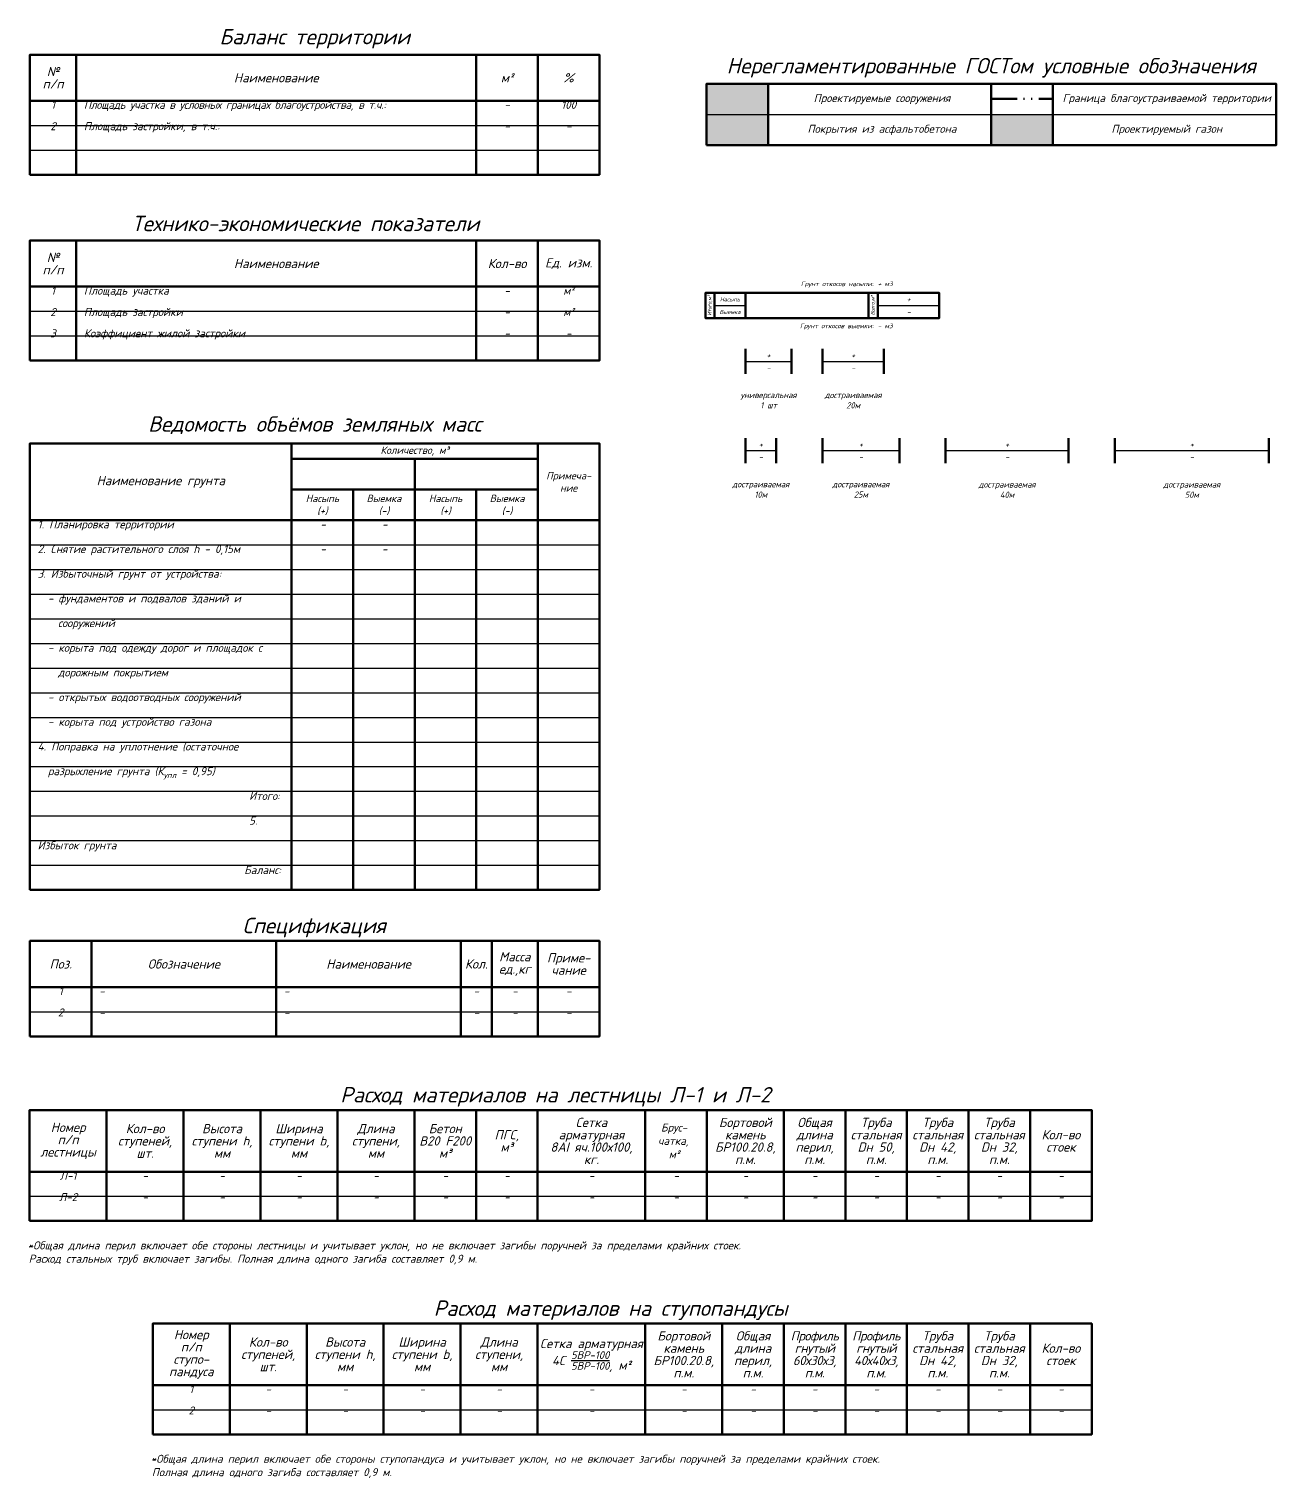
# Model space of a CAD drawing. Header units: millimetres. Extents: x -753 to 824, y -643 to 389.
# Drawn here: x 418.7 to 823.8, y -139.7 to 330.9 of the extents above; entities that cross this region are included whole.
import ezdxf
from ezdxf.enums import TextEntityAlignment as Align

# ---------------------------------------------------------------- set-up
doc = ezdxf.new("R2010")
doc.units = ezdxf.units.MM
doc.linetypes.add('ICAD_ISO12W100', pattern=[22, 12, -3, 0.5, -3, 0.5, -3])
doc.styles.get("Standard").update_dxf_attribs({"font": 'isocpeui.ttf', "height": 2})

# ---------------------------------------------------------------- blocks, each defined once
blk = doc.blocks.new('*U62')
for p, q in [((-20, 0), (-40, 0)), ((0, 0), (-20, 0))]:
    blk.add_line(p, q)
at = {"lineweight": -3}
for p, q in [((-185, -23), (0, -23)), ((-185, -31), (0, -31)), ((-185, -39), (0, -39))]:
    blk.add_line(p, q, dxfattribs=at)
at = {"lineweight": 70, "ltscale": 3}
blk.add_lwpolyline([(-185, -39), (-185, 0), (0, 0), (0, -39)], close=True, dxfattribs=at)
for points in [[(-169.99, 0), (-169.99, -39)], [(-40, 0), (-40, -39)], [(-20, 0), (-20, -39)], [(-185, -15), (0, -15)]]:
    blk.add_lwpolyline(points, dxfattribs=at)
at = {"ltscale": 3}
for s, insert, char_height, width, attachment_point in [('{\\fISOCPEUR|b1|i1|c204|p34;Баланс территории}', (-92.5, 2), 5, 185.3986, 8), ('Наименование', (-105, -7.5), 3, 129.9948, 5), ('м²', (-30, -7.5), 3, 20, 5), ('%', (-10, -7.5), 3, 20, 5)]:
    blk.add_mtext(s, dxfattribs=dict(at, insert=insert, char_height=char_height, width=width, attachment_point=attachment_point))
at = {"ltscale": 3, "insert": (-177.5, -7.5), "char_height": 3, "width": 15.0052, "attachment_point": 5, "line_spacing_factor": 0.8}
blk.add_mtext('№\\Pп/п', dxfattribs=at)
blk = doc.blocks.new('*U68')
blk.add_line((-185, 0), (-165, 0))
at = {"lineweight": -3}
for p, q in [((-185, -10), (0, -10)), ((-185, -10), (0, -10)), ((-185, -20), (0, -20))]:
    blk.add_line(p, q, dxfattribs=at)
at = {"lineweight": 70, "ltscale": 3}
blk.add_lwpolyline([(-185, -20), (-185, 0), (0, 0), (0, -20)], close=True, dxfattribs=at)
for points in [[(-165, 0), (-165, -20)], [(-92.5, 0), (-92.5, -20)], [(-72.5, 0), (-72.5, -20)]]:
    blk.add_lwpolyline(points, dxfattribs=at)
at = {"ltscale": 3, "insert": (-92.5, 2), "char_height": 5, "width": 185.3986, "attachment_point": 8}
blk.add_mtext('{\\fISOCPEUR|b1|i1|c204|p34;Нерегламентированные ГОСТом условные обозначения}', dxfattribs=at)
blk = doc.blocks.new('*U64')
for p, q in [((-185, 0), (-100, 0)), ((-20, 0), (-40, 0)), ((0, 0), (-20, 0))]:
    blk.add_line(p, q)
at = {"lineweight": 70}
for p, q in [((-60, -5), (-60, -145)), ((-80, -15), (-80, -145)), ((-40, -15), (-40, -145))]:
    blk.add_line(p, q, dxfattribs=at)
at = {"lineweight": -3}
for p, q in [((-185, -33), (0, -33)), ((-185, -41), (0, -41)), ((-185, -49), (0, -49)), ((-185, -57), (0, -57)), ((-185, -65), (0, -65)), ((-185, -73), (0, -73)), ((-185, -81), (0, -81)), ((-185, -89), (0, -89)), ((-185, -97), (0, -97)), ((-185, -105), (0, -105)), ((-185, -113), (0, -113)), ((-185, -121), (0, -121)), ((-185, -129), (0, -129)), ((-185, -137), (0, -137)), ((-185, -145), (0, -145))]:
    blk.add_line(p, q, dxfattribs=at)
at = {"lineweight": 70, "ltscale": 3}
blk.add_lwpolyline([(-185, -145), (-185, 0), (0, 0), (0, -145)], close=True, dxfattribs=at)
for points in [[(-100, 0), (-100, -145)], [(-20, 0), (-20, -145)], [(-185, -25), (0, -25)]]:
    blk.add_lwpolyline(points, dxfattribs=at)
at = {"linetype": 'Continuous'}
blk.add_lwpolyline([(-100, 0), (-40, 0)], dxfattribs=at)
at = {"linetype": 'Continuous', "lineweight": 70}
for points in [[(-100, -5), (-20, -5)], [(-100, -15), (-20, -15)]]:
    blk.add_lwpolyline(points, dxfattribs=at)
at = {"ltscale": 3}
for s, insert, char_height, width, attachment_point in [('{\\fISOCPEUR|b1|i1|c204|p34;Ведомость объёмов земляных масс}', (-92.5, 3), 5, 185.3986, 8), ('Наименование грунта', (-142.5, -12.5), 3, 85, 5)]:
    blk.add_mtext(s, dxfattribs=dict(at, insert=insert, char_height=char_height, width=width, attachment_point=attachment_point))
at = {"linetype": 'Continuous', "char_height": 2.4, "attachment_point": 5}
for s, insert, width in [('Количество, м³', (-60, -2.5), 80), ('Примеча-\\Pние', (-10, -12.5), 20), ('Насыпь\\P(+)', (-90, -20), 20), ('Выемка\\P(-)', (-70, -20), 20), ('Насыпь\\P(+)', (-50, -20), 20), ('Выемка\\P(-)', (-30, -20), 20)]:
    blk.add_mtext(s, dxfattribs=dict(at, insert=insert, width=width))
blk = doc.blocks.new('*U65')
at = {"lineweight": -3}
for p, q in [((-185, -23), (0, -23)), ((-185, -31), (0, -31))]:
    blk.add_line(p, q, dxfattribs=at)
at = {"lineweight": 70, "ltscale": 3}
blk.add_lwpolyline([(-185, -31), (-185, 0), (0, 0), (0, -31)], close=True, dxfattribs=at)
for points in [[(-165, 0), (-165, -31)], [(-105, 0), (-105, -31)], [(-45, 0), (-45, -31)], [(-35, 0), (-35, -31)], [(-20, 0), (-20, -31)], [(-185, -15), (0, -15)]]:
    blk.add_lwpolyline(points, dxfattribs=at)
at = {"ltscale": 3, "char_height": 3, "attachment_point": 5, "line_spacing_factor": 0.8}
for s, insert, width in [('Масса^Jед.,кг', (-27.5, -7.5), 15), ('Приме-^Jчание', (-10, -7.5), 20), ('Поз.', (-175, -7.5), 20), ('Кол.', (-40, -7.5), 10)]:
    blk.add_mtext(s, dxfattribs=dict(at, insert=insert, width=width))
at = {"ltscale": 3, "char_height": 3, "width": 60, "attachment_point": 5}
for s, insert in [('Обозначение', (-135, -7.5)), ('Наименование', (-75, -7.5))]:
    blk.add_mtext(s, dxfattribs=dict(at, insert=insert))
blk.add_attdef('ЗАГОЛОВОК_001', (-114.58, 2.5), '', height=5)
blk = doc.blocks.new('*U66')
at = {"lineweight": -3}
for p, q in [((-345, -28), (0, -28)), ((-345, -36), (0, -36))]:
    blk.add_line(p, q, dxfattribs=at)
at = {"lineweight": 70, "ltscale": 3}
blk.add_lwpolyline([(-345, -36), (-345, 0), (0, 0), (0, -36)], close=True, dxfattribs=at)
for points in [[(-320, 0), (-320, -36)], [(-295, 0), (-295, -36)], [(-270, 0), (-270, -36)], [(-245, 0), (-245, -36)], [(-220, 0), (-220, -36)], [(-200, 0), (-200, -36)], [(-180, 0), (-180, -36)], [(-145, 0), (-145, -36)], [(-125, 0), (-125, -36)], [(-100, 0), (-100, -36)], [(-80, 0), (-80, -36)], [(-60, 0), (-60, -36)], [(-40, 0), (-40, -36)], [(-20, 0), (-20, -36)], [(-345, -20), (0, -20)]]:
    blk.add_lwpolyline(points, dxfattribs=at)
at = {"ltscale": 3, "char_height": 3, "attachment_point": 5, "line_spacing_factor": 0.8}
for s, insert, width in [('{\\C7;Номер\\Pп/п\\H1.33333x; \\H0.75x;^Jлестницы\\H1.31111x; }', (-332.5, -10), 25), ('{\\C7;Кол-во^Jступеней,\\H1.33333x; \\H0.75x;^Jшт.\\H1.31111x; }', (-307.5, -10), 25), ('{\\C7;Высота^Jступени h,\\H1.33333x; \\H0.75x;^Jмм\\H1.31111x; }', (-282.5, -10), 25), ('{\\C7;Ширина^Jступени b,\\H1.33333x; \\H0.75x;^Jмм\\H1.31111x; }', (-257.5, -10), 25), ('{\\C7;Длина^Jступени,\\H1.33333x; \\H0.75x;^Jмм\\H1.31111x; }', (-232.5, -10), 25), ('{\\C7;Бетон^JВ20 F200\\H1.33333x; \\H0.75x;^Jм³\\H1.31111x; }', (-210, -10), 20), ('{\\C7;Сетка^Jарматурная^J8АI яч.100х100,\\Pкг.}', (-162.5, -10), 35), ('{\\C7;Бортовой^Jкамень^JБР100.20.8,^Jп.м.}', (-112.5, -10), 25), ('{\\C7;Общая^Jдлина^Jперил,^Jп.м.}', (-90, -10), 20), ('{\\C7;Труба стальная Dн 50,^Jп.м.}', (-70, -10), 20), ('{\\C7;Труба стальная Dн 42,^Jп.м.}', (-50, -10), 20), ('{\\C7;Труба стальная Dн 32,^Jп.м.}', (-30, -10), 20), ('{\\C7;ПГС,^Jм³\\H1.33333x; }', (-190, -10), 20), ('Кол-во^Jстоек', (-10, -10), 20)]:
    blk.add_mtext(s, dxfattribs=dict(at, insert=insert, width=width))
for tag, p, height in [('ЗАГОЛОВОК_001', (-224.54, 2.5), 5), ('ПОКРЫТИЕ_СТУПЕНЕЙ_001', (-139.92, -6.97), 2.6), ('ПОКРЫТИЕ_СТУПЕНЕЙ_002', (-140.9, -11.3), 2.6), ('ПОКРЫТИЕ_СТУПЕНЕЙ_003', (-137.38, -15.63), 2.6), ('ПРИМЕЧАНИЕ_001', (-345.64, -45.23), 2.6), ('ПРИМЕЧАНИЕ_002', (-345.31, -49.56), 2.6)]:
    blk.add_attdef(tag, p, '', height=height)
blk = doc.blocks.new('*U67')
at = {"lineweight": -3}
for p, q in [((-305, -28), (0, -28)), ((-305, -36), (0, -36))]:
    blk.add_line(p, q, dxfattribs=at)
at = {"lineweight": 70, "ltscale": 3}
blk.add_lwpolyline([(-305, -36), (-305, 0), (0, 0), (0, -36)], close=True, dxfattribs=at)
for points in [[(-280, 0), (-280, -36)], [(-255, 0), (-255, -36)], [(-230, 0), (-230, -36)], [(-205, 0), (-205, -36)], [(-180, 0), (-180, -36)], [(-40, 0), (-40, -36)], [(-20, 0), (-20, -36)], [(-145, 0), (-145, -36)], [(-120, 0), (-120, -36)], [(-100, 0), (-100, -36)], [(-80, 0), (-80, -36)], [(-60, 0), (-60, -36)], [(-305, -20), (0, -20)]]:
    blk.add_lwpolyline(points, dxfattribs=at)
at = {"ltscale": 3, "char_height": 3, "attachment_point": 5, "line_spacing_factor": 0.8}
for s, insert, width in [('Номер\\Pп/п^Jступо-^Jпандуса', (-292.5, -10), 25), ('{\\C7;Кол-во^Jступеней,\\H1.33333x; \\H0.75x;^Jшт.\\H1.31111x; }', (-267.5, -10), 25), ('{\\C7;Высота^Jступени h,\\H1.33333x; \\H0.75x;^Jмм\\H1.31111x; }', (-242.5, -10), 25), ('{\\C7;Ширина^Jступени b,\\H1.33333x; \\H0.75x;^Jмм\\H1.31111x; }', (-217.5, -10), 25), ('{\\C7;Длина^Jступени,\\H1.33333x; \\H0.75x;^Jмм\\H1.31111x; }', (-192.5, -10), 25), ('{\\C7;Бортовой^Jкамень^JБР100.20.8,^Jп.м.}', (-132.5, -10), 25), ('{\\C7;Общая^Jдлина^Jперил,^Jп.м.}', (-110, -10), 20), ('{\\T0.95;\\C7;Профиль гнутый\\P60х30х3,^Jп.м.}', (-90, -10), 20), ('{\\T0.95;\\C7;Профиль гнутый\\P40х40х3,^Jп.м.}', (-70, -10), 20), ('{\\C7;Труба стальная Dн 42,^Jп.м.}', (-50, -10), 20), ('{\\C7;Труба стальная Dн 32,^Jп.м.}', (-30, -10), 20), ('{\\C7;Сетка арматурная^J\\A1;\\C0;4С \\H0.84003x;\\S5ВР-100/5ВР-100;\\A0;\\H1.19043x;\\C7;, м²}', (-162.5, -10), 35), ('Кол-во^Jстоек', (-10, -10), 20)]:
    blk.add_mtext(s, dxfattribs=dict(at, insert=insert, width=width))
for tag, p, height in [('ЗАГОЛОВОК_001', (-211.23, 2.5), 5), ('ПРИМЕЧАНИЕ_001', (-305.64, -45.23), 2.6), ('ПРИМЕЧАНИЕ_002', (-305.31, -49.56), 2.6)]:
    blk.add_attdef(tag, p, '', height=height)
blk = doc.blocks.new('*U70')
at = {"color": 0, "lineweight": 70}
for p, q in [((0, 8.15), (0, 0)), ((15, 8.15), (15, 0))]:
    blk.add_line(p, q, dxfattribs=at)
at = {"color": 0}
blk.add_line((0, 4.08), (15, 4.07), dxfattribs=at)
blk.add_attdef('НАСЫПЬ', text='', height=2, dxfattribs=at).set_placement((7.5, 5.07), align=Align.CENTER)
blk.add_attdef('ВЫЕМКА', text='', height=2, dxfattribs=at).set_placement((7.5, 3.07), align=Align.TOP_CENTER)
blk = doc.blocks.new('*U22')
at = {"color": 0, "lineweight": 70}
for p, q in [((0, 8.15), (0, 0)), ((20, 8.15), (20, 0))]:
    blk.add_line(p, q, dxfattribs=at)
at = {"color": 0}
blk.add_line((0, 4.08), (20, 4.07), dxfattribs=at)
blk = doc.blocks.new('*U69')
at = {"color": 0, "lineweight": 70}
blk.add_line((3, 8.15), (3, 0), dxfattribs=at)
at = {"color": 0}
for p, q in [((3, 4.07), (13, 4.07)), ((55.99, 4.07), (75.99, 4.07))]:
    blk.add_line(p, q, dxfattribs=at)
at = {"color": 0, "linetype": 'Continuous', "lineweight": 70}
for points in [[(53, 0), (0, 0), (0, 8.15), (53, 8.15)], [(53, 8.15), (75.99, 8.15), (75.99, 0), (53, 0)]]:
    blk.add_lwpolyline(points, dxfattribs=at)
at = {"color": 0, "linetype": 'Continuous', "lineweight": 70, "ltscale": 0.3}
for points in [[(13, 8.15), (13, 0)], [(53, 8.15), (53, 0)], [(55.99, 8.15), (55.99, 0)]]:
    blk.add_lwpolyline(points, dxfattribs=at)
at = {"color": 0}
for s, insert, char_height, width, attachment_point in [('Грунт откосов насыпи:', (54.65, 11.85), 1.5, 27.18, 3), ('Насыпь', (7.99, 6.05), 1.3, 9.9996, 5), ('Выемка', (7.99, 1.97), 1.3, 9.9998, 5), ('Грунт откосов выемки:', (54.65, -1.81), 1.5, 27.18, 3)]:
    blk.add_mtext(s, dxfattribs=dict(at, insert=insert, char_height=char_height, width=width, attachment_point=attachment_point))
at = {"color": 0, "char_height": 1.2, "width": 8.1459, "attachment_point": 5, "rotation": 90}
for s, insert in [('{\\T0.95;Итого,м³}', (1.49, 4.07)), ('{\\T0.95;Всего,м³}', (54.49, 4.07))]:
    blk.add_mtext(s, dxfattribs=dict(at, insert=insert))
at = {"color": 0}
for tag, p in [('ОТКОСЫ_НАСЫПЬ', (55.99, 11.85)), ('ОТКОСЫ_ВЫЕМКА', (55.99, -1.81))]:
    blk.add_attdef(tag, text='', height=1.5, dxfattribs=at).set_placement(p, align=Align.TOP_LEFT)
for tag, p in [('ВСЕГО_НАСЫПЬ', (65.99, 6.11)), ('ВСЕГО_ВЫЕМКА', (66, 2.03))]:
    blk.add_attdef(tag, text='', height=2, dxfattribs=at).set_placement(p, align=Align.MIDDLE)
blk = doc.blocks.new('*U23')
at = {"color": 0, "lineweight": 70}
for p, q in [((0, 8.15), (0, 0)), ((10, 8.15), (10, 0))]:
    blk.add_line(p, q, dxfattribs=at)
at = {"color": 0}
blk.add_line((0, 4.08), (10, 4.07), dxfattribs=at)
blk = doc.blocks.new('*U24')
at = {"color": 0, "lineweight": 70}
for p, q in [((0, 8.15), (0, 0)), ((25, 8.15), (25, 0))]:
    blk.add_line(p, q, dxfattribs=at)
at = {"color": 0}
blk.add_line((0, 4.08), (25, 4.07), dxfattribs=at)
blk = doc.blocks.new('*U25')
at = {"color": 0, "lineweight": 70}
for p, q in [((0, 8.15), (0, 0)), ((40, 8.15), (40, 0))]:
    blk.add_line(p, q, dxfattribs=at)
at = {"color": 0}
blk.add_line((0, 4.08), (40, 4.08), dxfattribs=at)
blk = doc.blocks.new('*U26')
at = {"color": 0, "lineweight": 70}
for p, q in [((0, 8.15), (0, 0)), ((50, 8.15), (50, 0))]:
    blk.add_line(p, q, dxfattribs=at)
at = {"color": 0}
blk.add_line((0, 4.08), (50, 4.08), dxfattribs=at)
blk = doc.blocks.new('*U63')
for p, q in [((-20, 0), (-40, 0)), ((0, 0), (-20, 0))]:
    blk.add_line(p, q)
at = {"lineweight": -3}
for p, q in [((-185, -23), (0, -23)), ((-185, -31), (0, -31)), ((-185, -39), (0, -39))]:
    blk.add_line(p, q, dxfattribs=at)
at = {"lineweight": 70, "ltscale": 3}
blk.add_lwpolyline([(-185, -39), (-185, 0), (0, 0), (0, -39)], close=True, dxfattribs=at)
for points in [[(-169.99, 0), (-169.99, -39)], [(-40, 0), (-40, -39)], [(-20, 0), (-20, -39)], [(-185, -15), (0, -15)]]:
    blk.add_lwpolyline(points, dxfattribs=at)
at = {"ltscale": 3, "insert": (-177.5, -7.5), "char_height": 3, "width": 15.0052, "attachment_point": 5, "line_spacing_factor": 0.8}
blk.add_mtext('№\\Pп/п', dxfattribs=at)
at = {"ltscale": 3, "char_height": 3, "attachment_point": 5}
for s, insert, width in [('Наименование', (-105, -7.5), 129.9948), ('Кол-во', (-30, -7.5), 20), ('Ед. изм.', (-10, -7.5), 20)]:
    blk.add_mtext(s, dxfattribs=dict(at, insert=insert, width=width))
at = {"flags": 8}
blk.add_attdef('ЗАГОЛОВОК_001', (-148.88, 3), '', height=5, dxfattribs=at)

msp = doc.modelspace()

# ---------------------------------------------------------------- hatches: boundary and pattern name
at = {"linetype": 'Continuous', "lineweight": 30, "true_color": 0xfffebd}
msp.add_hatch(color=51, dxfattribs=at).paths.add_polyline_path([(638.75, 303.21), (658.75, 303.21), (658.75, 313.21), (638.75, 313.21)])
at = {"linetype": 'Continuous', "lineweight": 30, "true_color": 0x787878}
msp.add_hatch(color=8, dxfattribs=at).paths.add_polyline_path([(638.77, 293.1), (658.77, 293.1), (658.77, 303.16), (638.77, 303.16)])
at = {"ltscale": 100, "true_color": 0xc7ffd4}
h = msp.add_hatch(color=254, dxfattribs=at)
h.dxf.hatch_style = 1
h.paths.add_polyline_path([(731.26, 293.11), (751.26, 293.11), (751.26, 303.11), (731.26, 303.11)])

# ---------------------------------------------------------------- linework, layer by layer
at = {"color": 120, "linetype": 'ICAD_ISO12W100', "lineweight": 70, "ltscale": 0.7}
msp.add_lwpolyline([(731.25, 308.23), (751.25, 308.23)], dxfattribs=at)

# ---------------------------------------------------------------- block references
for name, p in [('*U62', (603.97, 322.59)), ('*U68', (823.75, 313.16)), ('*U22', (676.39, 218.89)), ('*U64', (603.97, 196.35)), ('*U23', (651.39, 189.92)), ('*U24', (676.39, 189.92)), ('*U25', (716.39, 189.92)), ('*U26', (771.39, 189.92))]:
    msp.add_blockref(name, p)
ref = msp.add_blockref('*U63', (603.97, 262.25))
ref.add_attrib('ЗАГОЛОВОК_001', 'Технико-экономические показатели', (452.05, 265.26), dxfattribs={"height": 5})
for name, p, values in [('*U69', (638.39, 237.05), {'ОТКОСЫ_НАСЫПЬ': '+ м3', 'ОТКОСЫ_ВЫЕМКА': '- м3', 'ВСЕГО_НАСЫПЬ': '+', 'ВСЕГО_ВЫЕМКА': '-'}), ('*U70', (651.39, 218.9), {'НАСЫПЬ': '+', 'ВЫЕМКА': '-'})]:
    msp.add_blockref(name, p).add_auto_attribs(values)
ref = msp.add_blockref('*U65', (603.97, 34.75))
ref.add_attrib('ЗАГОЛОВОК_001', 'Спецификация', (488.04, 37.25), dxfattribs={"height": 5})
ref = msp.add_blockref('*U66', (763.87, -20.21))
ref.add_attrib('ЗАГОЛОВОК_001', 'Расход материалов на лестницы Л-1 и Л-2', (519.77, -17.71), dxfattribs={"height": 5})
ref.add_attrib('ПРИМЕЧАНИЕ_001', '*Общая длина перил включает обе стороны лестницы и учитывает уклон, но не включает загибы поручней за пределами крайних стоек.', (418.22, -65.44), dxfattribs={"height": 2.6})
ref.add_attrib('ПОКРЫТИЕ_СТУПЕНЕЙ_001', 'Брус-', (623.95, -27.17), dxfattribs={"height": 2.6})
ref.add_attrib('ПРИМЕЧАНИЕ_002', 'Расход стальных труб включает загибы. Полная длина одного загиба составляет 0,9 м.', (418.56, -69.77), dxfattribs={"height": 2.6})
ref.add_attrib('ПОКРЫТИЕ_СТУПЕНЕЙ_002', 'чатка,', (622.97, -31.51), dxfattribs={"height": 2.6})
ref.add_attrib('ПОКРЫТИЕ_СТУПЕНЕЙ_003', 'м²', (626.49, -35.84), dxfattribs={"height": 2.6})
ref = msp.add_blockref('*U67', (763.87, -89.53))
ref.add_attrib('ЗАГОЛОВОК_001', 'Расход материалов на ступопандусы', (550.12, -87.03), dxfattribs={"height": 5})
ref.add_attrib('ПРИМЕЧАНИЕ_001', '*Общая длина перил включает обе стороны ступопандуса и учитывает уклон, но не включает загибы поручней за пределами крайних стоек.', (458.22, -134.76), dxfattribs={"height": 2.6})
ref.add_attrib('ПРИМЕЧАНИЕ_002', 'Полная длина одного загиба составляет 0,9 м.', (458.56, -139.1), dxfattribs={"height": 2.6})

# ---------------------------------------------------------------- texts
at = {"char_height": 2.6}
for s, insert, width, attachment_point, line_spacing_factor in [('1\\P2', (426.47, 307.59), 15.0052, 2, 1.6), ('{\\fISOCPEUR|b1|i1|c204|p34;\\T0.95;Площадь участка в условных границах благоустройства, в т.ч.:\\T1;\\P}Площадь застройки, в т.ч.:', (436.48, 307.59), 127.4948, 1, 1.6), ('-\\P-', (573.97, 307.59), 20, 2, 1.6), ('100\\P-', (593.97, 307.59), 20, 2, 1.6), ('1\\P2\\P3', (426.47, 247.25), 15.0052, 2, 1.6), ('Площадь участка\\PПлощадь застройки\\PКоэффициент жилой застройки', (436.48, 247.25), 127.4948, 1, 1.6), ('-\\P-\\P-', (573.97, 247.25), 20, 2, 1.6), ('м²\\Pм²\\P-', (593.97, 247.25), 20, 2, 1.6), ('\\A1;1. Планировка территории\\P2. Снятие растительного слоя h - 0,15м\\P3. Избыточный грунт от устройства:\\P  - фундаментов и подвалов зданий и\\P    сооружений\\P  - корыта под одежду дорог и площадок с\\P    дорожным покрытием\\P  - открытых водоотводных сооружений\\P  - корыта под устройство газона\\P4. Поправка на уплотнение (остаточное\\P  разрыхление грунта (К{\\H0.7x;\\S^ упл;} = 0,95)\\P\\pi68.69655;{\\fISOCPEUR|b1|i1|c204|p34;Итого:\\P\\pi0;}5. Избыток грунта\\P\\pi67.09055;{\\fISOCPEUR|b1|i1|c204|p34;Баланс:}', (421.47, 171.35), 79.5, 1, 1.85), ('\\A1;\\pi9.33227;-\\P-', (503.97, 171.35), 20, 1, 1.85), ('\\A1;\\pi9.33227;-\\P-', (523.97, 171.35), 20, 1, 1.85), ('1\\P2', (428.97, 19.75), 20, 2, 1.6), ('-\\P-', (441.47, 19.75), 57.4948, 1, 1.6), ('-\\P-', (501.47, 19.75), 57.4948, 1, 1.6), ('-\\P-', (563.97, 19.75), 10.0052, 2, 1.6), ('-\\P-', (576.47, 19.75), 15.0052, 2, 1.6), ('-\\P-', (593.97, 19.75), 20.0052, 2, 1.6), ('Л-1\\PЛ-2', (431.37, -40.21), 25, 2, 1.6), ('-\\P-', (456.37, -40.21), 25, 2, 1.6), ('-\\P-', (481.37, -40.21), 25, 2, 1.6), ('-\\P-', (506.37, -40.21), 25, 2, 1.6), ('-\\P-', (531.37, -40.21), 25, 2, 1.6), ('-\\P-', (553.87, -40.21), 20, 2, 1.6), ('-\\P-', (573.87, -40.21), 20, 2, 1.6), ('-\\P-', (601.37, -40.21), 35, 2, 1.6), ('-\\P-', (628.87, -40.21), 20, 2, 1.6), ('-\\P-', (651.37, -40.21), 25, 2, 1.6), ('-\\P-', (673.87, -40.21), 20, 2, 1.6), ('-\\P-', (693.87, -40.21), 20, 2, 1.6), ('-\\P-', (713.87, -40.21), 20, 2, 1.6), ('-\\P-', (733.87, -40.21), 20, 2, 1.6), ('-\\P-', (753.87, -40.21), 20, 2, 1.6), ('1\\P2', (471.37, -109.53), 25, 2, 1.6), ('-\\P-', (496.37, -109.53), 25, 2, 1.6), ('-\\P-', (521.37, -109.53), 25, 2, 1.6), ('-\\P-', (546.37, -109.53), 25, 2, 1.6), ('-\\P-', (571.37, -109.53), 25, 2, 1.6), ('-\\P-', (601.37, -109.53), 35, 2, 1.6), ('-\\P-', (631.37, -109.53), 25, 2, 1.6), ('-\\P-', (653.87, -109.53), 20, 2, 1.6), ('-\\P-', (673.87, -109.53), 20, 2, 1.6), ('-\\P-', (693.87, -109.53), 20, 2, 1.6), ('-\\P-', (713.87, -109.53), 20, 2, 1.6), ('-\\P-', (733.87, -109.53), 20, 2, 1.6), ('-\\P-', (753.87, -109.53), 20, 2, 1.6)]:
    msp.add_mtext(s, dxfattribs=dict(at, insert=insert, width=width, attachment_point=attachment_point, line_spacing_factor=line_spacing_factor))
at = {"ltscale": 3, "char_height": 2.6, "width": 71, "attachment_point": 5}
for s, insert in [('Проектируемые сооружения{\\H1.73077x; }', (695.75, 308.16)), ('Граница благоустраиваемой территории{\\H1.73077x; }', (788.25, 308.16)), ('Покрытия из асфальтобетона{\\H1.73077x; }', (695.75, 298.16)), ('Проектируемый газон{\\H1.73077x; }', (788.25, 298.16))]:
    msp.add_mtext(s, dxfattribs=dict(at, insert=insert))
at = {"char_height": 2, "attachment_point": 5, "line_spacing_factor": 1.2}
for insert in [(686.39, 222.97), (656.39, 193.99), (688.89, 193.99), (736.39, 193.99), (796.39, 193.99)]:
    msp.add_mtext_dynamic_manual_height_columns('+\\P-', width=19.9998, gutter_width=10, heights=[0], dxfattribs=dict(at, insert=insert))
at = {"char_height": 2, "attachment_point": 2}
for s, insert in [('универсальная\\P1 шт', (658.89, 213.03)), ('достраиваемая\\P20м', (686.39, 213.03)), ('достраиваемая\\P10м', (656.39, 184.05)), ('достраиваемая\\P25м', (688.89, 184.05)), ('достраиваемая\\P40м', (736.39, 183.99)), ('достраиваемая\\P50м', (796.39, 183.99))]:
    msp.add_mtext_dynamic_manual_height_columns(s, width=26.5851, gutter_width=12.5, heights=[0], dxfattribs=dict(at, insert=insert))

doc.saveas('drawing.dxf')
